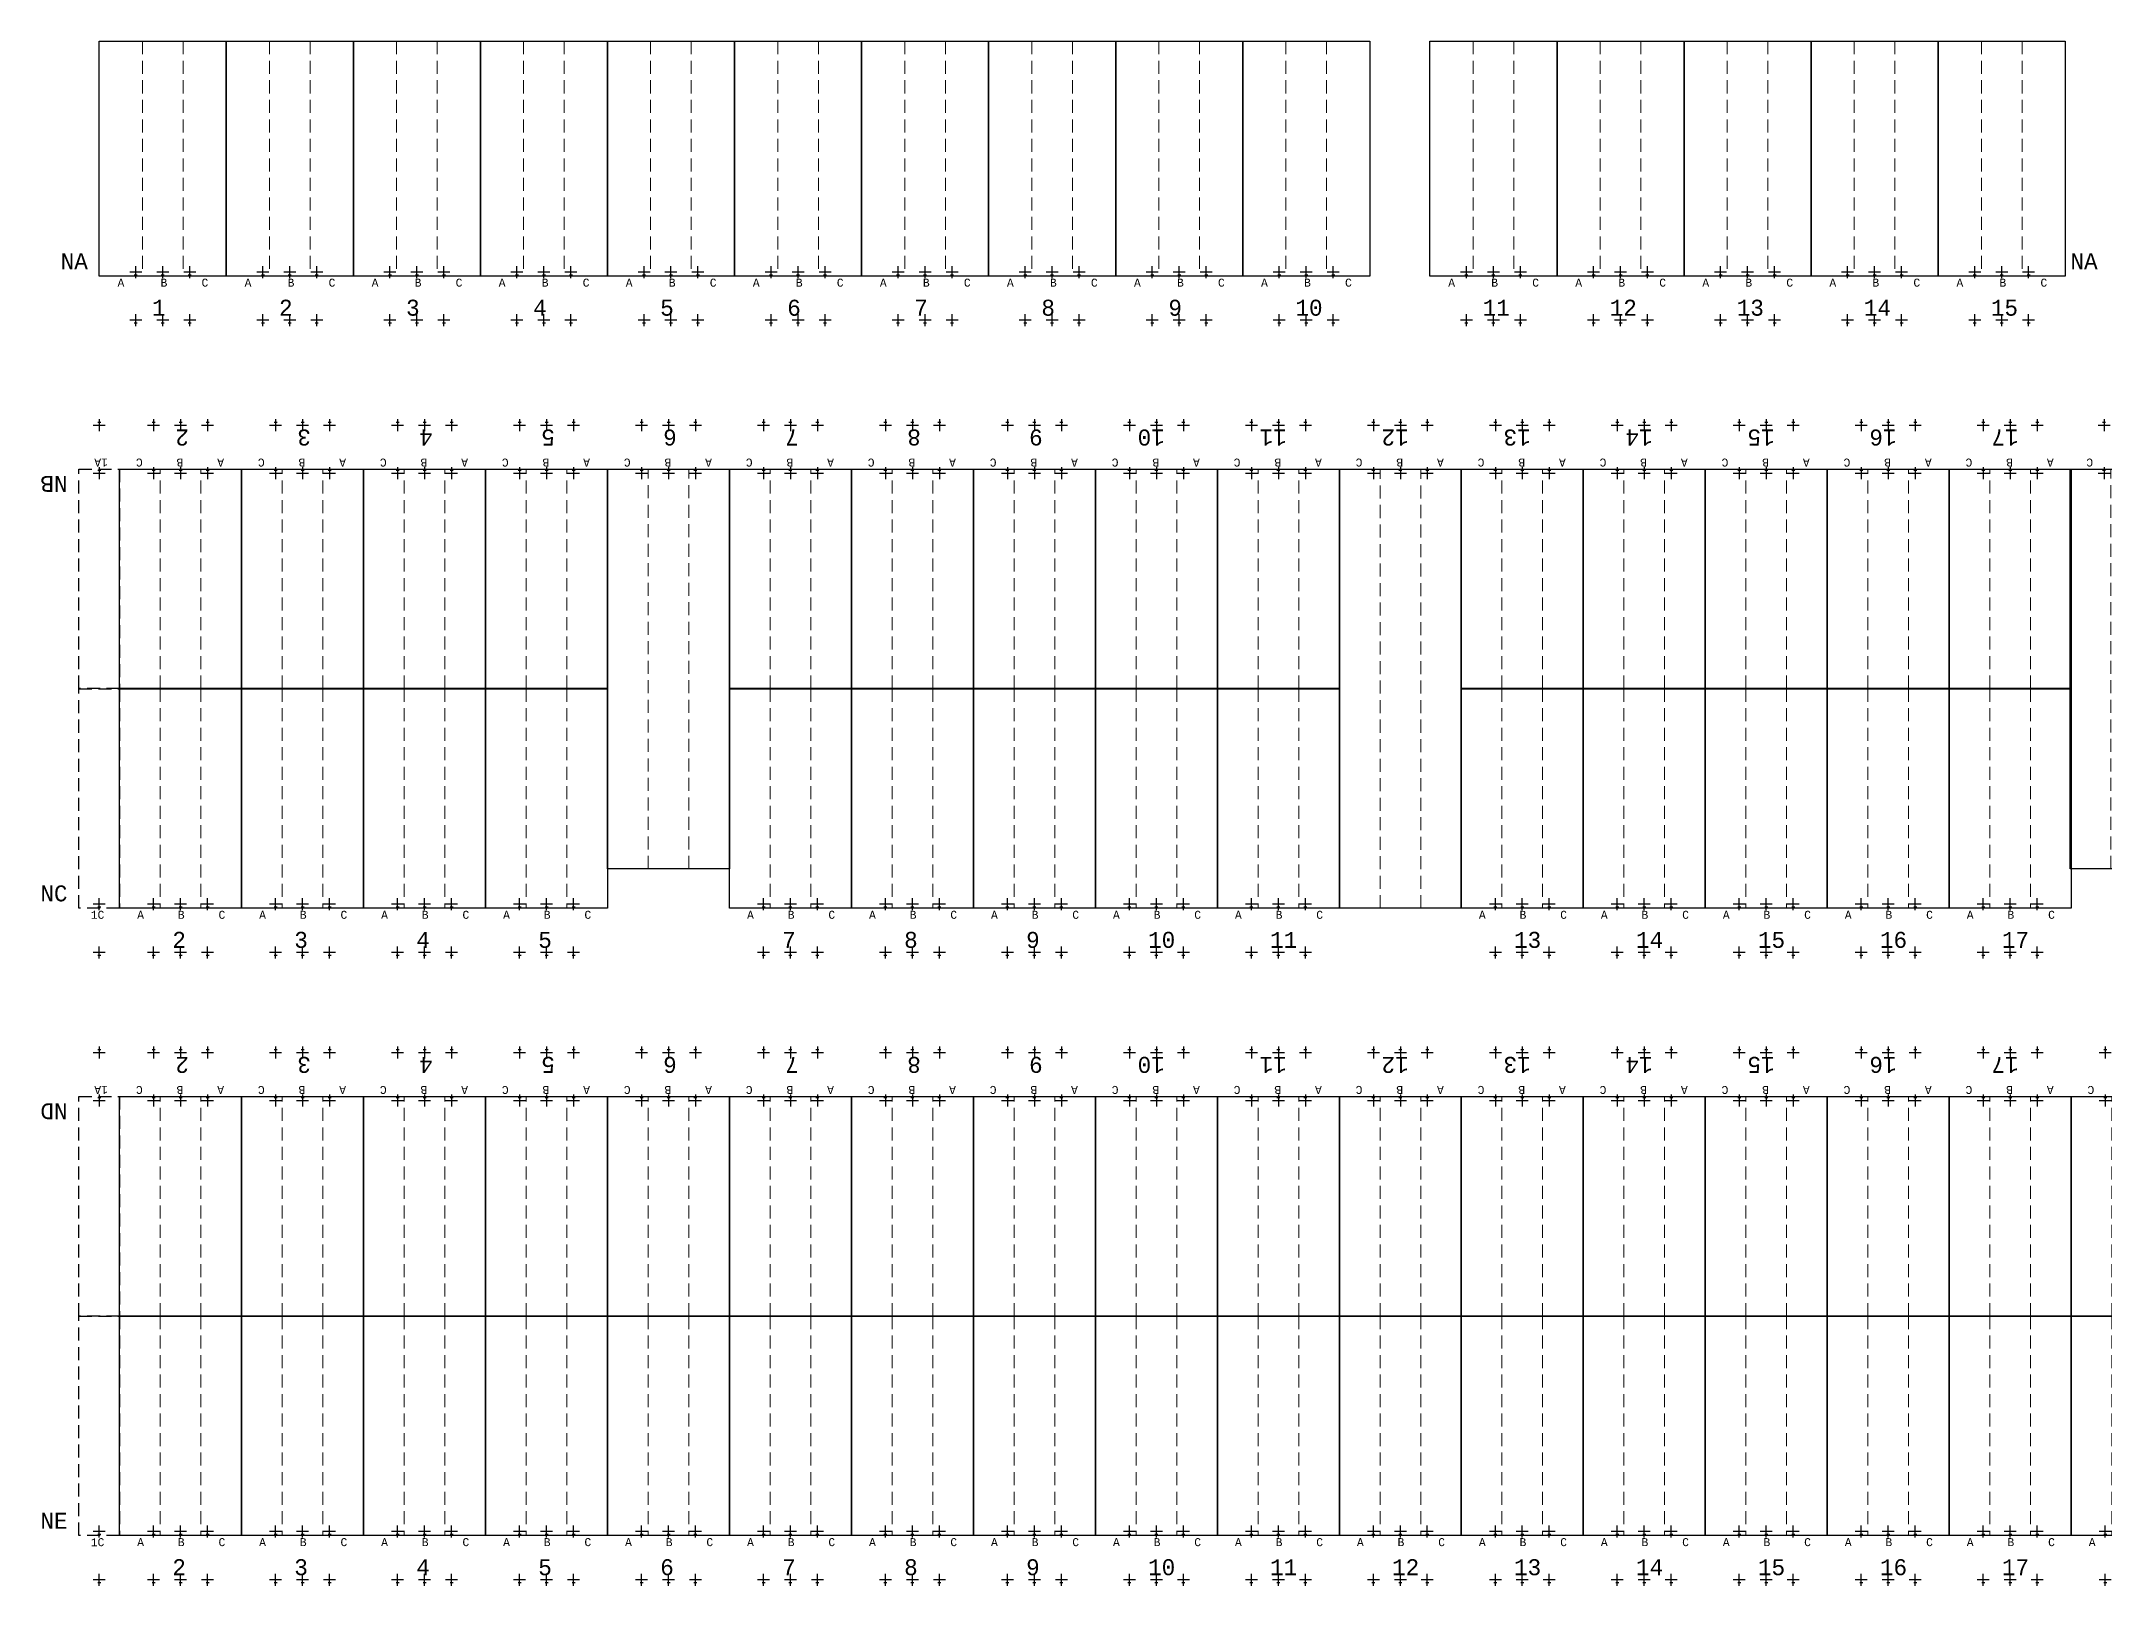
# Model space of a CAD drawing. Header units: millimetres. Extents: x 308165 to 657535, y 5096 to 173229.
# Drawn here: x 369986 to 421550, y 134648 to 173227 of the extents above; entities that cross this region are included whole.
import ezdxf

# ---------------------------------------------------------------- set-up
doc = ezdxf.new("R2010")
doc.units = ezdxf.units.MM
doc.linetypes.add('DASHED', pattern=[0.75, 0.5, -0.25])
for name, color, linetype in [('Bin location transponder', 250, 'Continuous'), ('WF exist equipment', 6, 'Continuous'), ('WF_numbers', 6, 'Continuous')]:
    doc.layers.add(name, color=color, linetype=linetype)
for name, color, linetype, lineweight in [('WF buffer', 1, 'DASHED', 30), ('WF transponder', 3, 'Continuous', 30), ('WF_bay', 5, 'Continuous', 30), ('WF_sketch_stock_areas', 30, 'Continuous', 30)]:
    doc.layers.add(name, color=color, linetype=linetype, lineweight=lineweight)
doc.styles.add('WF_txt', font='consola.ttf')

# ---------------------------------------------------------------- blocks, each defined once
blk = doc.blocks.new('Bin location transponder')
at = {"layer": 'Bin location transponder', "color": 3, "lineweight": 30}
for p, q in [((-600, 0), (600, 0)), ((-150, 300), (150, 300)), ((0, 600), (0, -600))]:
    blk.add_line(p, q, dxfattribs=at)
blk = doc.blocks.new('WF 10x18ft bay')
at = {"layer": 'WF_bay', "linetype": 'DASHED', "lineweight": 5, "ltscale": 650}
for p, q in [((1016, 5486), (1016, 0)), ((2032, 5486), (2032, 0))]:
    blk.add_line(p, q, dxfattribs=at)
at = {"layer": 'WF_bay'}
blk.add_lwpolyline([(0, 5486), (3048, 5486), (3048, 0), (0, 0)], close=True, dxfattribs=at)
at = {"layer": 'WF transponder', "xscale": 0.25, "yscale": 0.25, "zscale": 0.25, "rotation": 180.0000000062352}
for p in [(850, 100), (1524, 100), (2198, 100), (850, -1100), (1524, -1100), (2198, -1100)]:
    blk.add_blockref('Bin location transponder', p, dxfattribs=at)
at = {"layer": 'WF_numbers', "linetype": 'DASHED', "char_height": 200, "attachment_point": 1, "rotation": 0, "style": 'WF_txt'}
for s, insert in [('A', (439, -62, -723)), ('B', (1455, -62, -723)), ('C', (2471, -62, -723))]:
    blk.add_mtext_dynamic_manual_height_columns(s, width=423.53, gutter_width=2118, heights=[0], dxfattribs=dict(at, insert=insert))
blk = doc.blocks.new('WF 10x36ft bay')
at = {"layer": 'WF_bay', "linetype": 'DASHED', "lineweight": 5, "ltscale": 650}
for p, q in [((1016, 10973), (1016, 0)), ((2032, 10973), (2032, 0))]:
    blk.add_line(p, q, dxfattribs=at)
at = {"layer": 'WF_bay'}
blk.add_lwpolyline([(0, 10973), (3048, 10973), (3048, 0), (0, 0)], close=True, dxfattribs=at)
at = {"layer": 'WF transponder', "xscale": 0.25, "yscale": 0.25, "zscale": 0.25, "rotation": 180.0000000062352}
for p in [(850, 100), (1524, 100), (2198, 100), (850, -1100), (1524, -1100), (2198, -1100)]:
    blk.add_blockref('Bin location transponder', p, dxfattribs=at)
at = {"layer": 'WF_numbers', "linetype": 'DASHED', "char_height": 200, "attachment_point": 1, "rotation": 0, "style": 'WF_txt'}
for s, insert in [('A', (439, -62, -723)), ('B', (1455, -62, -723)), ('C', (2471, -62, -723))]:
    blk.add_mtext_dynamic_manual_height_columns(s, width=423.53, gutter_width=2118, heights=[0], dxfattribs=dict(at, insert=insert))
blk = doc.blocks.new('WF 40x216in buffer')
at = {"layer": 'WF buffer', "ltscale": 650}
blk.add_lwpolyline([(0, 5486), (1016, 5486), (1016, 0), (0, 0)], close=True, dxfattribs=at)
at = {"layer": 'WF transponder', "xscale": 0.25, "yscale": 0.25, "zscale": 0.25, "rotation": 180.0000000062352}
for p in [(508, 100), (508, -1100)]:
    blk.add_blockref('Bin location transponder', p, dxfattribs=at)
blk = doc.blocks.new('WF 125x231in bay')
at = {"layer": 'WF_bay', "linetype": 'DASHED', "lineweight": 5, "ltscale": 650}
for p, q in [((1079, 5867), (1079, 0)), ((2095, 5867), (2095, 0))]:
    blk.add_line(p, q, dxfattribs=at)
at = {"layer": 'WF_bay'}
blk.add_lwpolyline([(0, 5867), (3175, 5867), (3175, 0), (0, 0)], close=True, dxfattribs=at)
at = {"layer": 'WF transponder', "xscale": 0.25, "yscale": 0.25, "zscale": 0.25, "rotation": 180.0000000062352}
for p in [(913, 100), (1587, 100), (2261, 100), (913, -1100), (1587, -1100), (2261, -1100)]:
    blk.add_blockref('Bin location transponder', p, dxfattribs=at)
at = {"layer": 'WF_numbers', "linetype": 'DASHED', "char_height": 200, "attachment_point": 1, "rotation": 0, "style": 'WF_txt'}
for s, insert in [('A', (457, -62, -723)), ('B', (1532, -62, -723)), ('C', (2556, -62, -723))]:
    blk.add_mtext_dynamic_manual_height_columns(s, width=423.53, gutter_width=2118, heights=[0], dxfattribs=dict(at, insert=insert))
blk = doc.blocks.new('WF 10x34ft bay')
at = {"layer": 'WF_bay', "linetype": 'DASHED', "lineweight": 5, "ltscale": 650}
for p, q in [((1143863, 971520, -162219), (1143863, 981510, -162219)), ((1144879, 971520, -162219), (1144879, 981510, -162219))]:
    blk.add_line(p, q, dxfattribs=at)
at = {"layer": 'WF_bay', "elevation": -162219}
blk.add_lwpolyline([(1145895, 971520), (1142847, 971520), (1142847, 981510), (1145895, 981510)], close=True, dxfattribs=at)
at = {"layer": 'WF transponder', "xscale": 0.25, "yscale": 0.25, "zscale": 0.25}
for p in [(1143697, 982610, -162219), (1144371, 982610, -162219), (1145045, 982610, -162219), (1143697, 981410, -162219), (1144371, 981410, -162219), (1145045, 981410, -162219)]:
    blk.add_blockref('Bin location transponder', p, dxfattribs=at)
at = {"layer": 'WF_numbers', "linetype": 'DASHED', "char_height": 200, "attachment_point": 1, "rotation": 180, "style": 'WF_txt'}
for s, insert in [('C', (1143424, 981572, -162943)), ('B', (1144440, 981572, -162943)), ('A', (1145456, 981572, -162943))]:
    blk.add_mtext_dynamic_manual_height_columns(s, width=423.53, gutter_width=2118, heights=[0], dxfattribs=dict(at, insert=insert))

msp = doc.modelspace()

# ---------------------------------------------------------------- block references
at = {"layer": 'WF exist equipment', "color": 7, "true_color": 0xffffff}
for p in [(-758711, -818968), (-722164, -818968)]:
    msp.add_blockref('WF 10x34ft bay', p, dxfattribs=at)
at = {"layer": 'WF_sketch_stock_areas'}
for name, p in [('WF 125x231in bay', (371435, 167360, -162219)), ('WF 125x231in bay', (374610, 167360, -162219)), ('WF 125x231in bay', (377785, 167360, -162219)), ('WF 125x231in bay', (380960, 167360, -162219)), ('WF 125x231in bay', (384135, 167360, -162219)), ('WF 125x231in bay', (387310, 167360, -162219)), ('WF 125x231in bay', (390485, 167360, -162219)), ('WF 125x231in bay', (393660, 167360, -162219)), ('WF 125x231in bay', (396835, 167360, -162219)), ('WF 125x231in bay', (400010, 167360, -162219)), ('WF 125x231in bay', (404688, 167360, -162219)), ('WF 125x231in bay', (407863, 167360, -162219)), ('WF 125x231in bay', (411038, 167360, -162219)), ('WF 125x231in bay', (414213, 167360, -162219)), ('WF 125x231in bay', (417388, 167360, -162219)), ('WF 40x216in buffer', (370928, 151569, -162219)), ('WF 10x18ft bay', (371944, 151569, -162219)), ('WF 10x18ft bay', (374992, 151569, -162219)), ('WF 10x18ft bay', (378040, 151569, -162219)), ('WF 10x18ft bay', (381088, 151569, -162219)), ('WF 10x18ft bay', (387184, 151569, -162219)), ('WF 10x18ft bay', (390232, 151569, -162219)), ('WF 10x18ft bay', (393280, 151569, -162219)), ('WF 10x18ft bay', (396328, 151569, -162219)), ('WF 10x18ft bay', (399376, 151569, -162219)), ('WF 10x18ft bay', (405472, 151569, -162219)), ('WF 10x18ft bay', (408520, 151569, -162219)), ('WF 10x18ft bay', (411568, 151569, -162219)), ('WF 10x18ft bay', (414616, 151569, -162219)), ('WF 10x18ft bay', (417664, 151569, -162219)), ('WF 40x216in buffer', (370928, 135898, -162219)), ('WF 10x18ft bay', (371944, 135898, -162219)), ('WF 10x18ft bay', (374992, 135898, -162219)), ('WF 10x18ft bay', (378040, 135898, -162219)), ('WF 10x18ft bay', (381088, 135898, -162219)), ('WF 10x18ft bay', (384136, 135898, -162219)), ('WF 10x18ft bay', (387184, 135898, -162219)), ('WF 10x18ft bay', (390232, 135898, -162219)), ('WF 10x18ft bay', (393280, 135898, -162219)), ('WF 10x18ft bay', (396328, 135898, -162219)), ('WF 10x18ft bay', (399376, 135898, -162219)), ('WF 10x18ft bay', (402424, 135898, -162219)), ('WF 10x18ft bay', (405472, 135898, -162219)), ('WF 10x18ft bay', (408520, 135898, -162219)), ('WF 10x18ft bay', (411568, 135898, -162219)), ('WF 10x18ft bay', (414616, 135898, -162219)), ('WF 10x18ft bay', (417664, 135898, -162219)), ('WF 10x18ft bay', (420712, 135898, -162219))]:
    msp.add_blockref(name, p, dxfattribs=at)
for name, p, rotation in [('WF 40x216in buffer', (371944, 162542, -162219), 179.9999999991718), ('WF 10x18ft bay', (374992, 162542, -162219), 179.9999999999069), ('WF 10x18ft bay', (378040, 162542, -162219), 179.9999999999069), ('WF 10x18ft bay', (381088, 162542, -162219), 179.9999999999069), ('WF 10x18ft bay', (384136, 162542, -162219), 179.9999999999069), ('WF 10x18ft bay', (390232, 162542, -162219), 179.9999999999069), ('WF 10x18ft bay', (393280, 162542, -162219), 179.9999999999069), ('WF 10x18ft bay', (396328, 162542, -162219), 179.9999999999069), ('WF 10x18ft bay', (399376, 162542, -162219), 179.9999999999069), ('WF 10x18ft bay', (402424, 162542, -162219), 179.9999999999069), ('WF 10x36ft bay', (405472, 162542, -162219), 180.0000000000523), ('WF 10x18ft bay', (408520, 162542, -162219), 179.9999999999069), ('WF 10x18ft bay', (411568, 162542, -162219), 179.9999999999069), ('WF 10x18ft bay', (414616, 162542, -162219), 179.9999999999069), ('WF 10x18ft bay', (417664, 162542, -162219), 179.9999999999069), ('WF 10x18ft bay', (420712, 162542, -162219), 179.9999999999069), ('WF 40x216in buffer', (371944, 146870, -162219), 179.9999999998721), ('WF 10x18ft bay', (374992, 146870, -162219), 179.9999999999069), ('WF 10x18ft bay', (378040, 146870, -162219), 179.9999999999069), ('WF 10x18ft bay', (381088, 146870, -162219), 179.9999999999069), ('WF 10x18ft bay', (384136, 146870, -162219), 179.9999999999069), ('WF 10x18ft bay', (387184, 146870, -162219), 179.9999999999069), ('WF 10x18ft bay', (390232, 146870, -162219), 179.9999999999069), ('WF 10x18ft bay', (393280, 146870, -162219), 179.9999999999069), ('WF 10x18ft bay', (396328, 146870, -162219), 179.9999999999069), ('WF 10x18ft bay', (399376, 146870, -162219), 179.9999999999069), ('WF 10x18ft bay', (402424, 146870, -162219), 179.9999999999069), ('WF 10x18ft bay', (405472, 146870, -162219), 179.9999999999069), ('WF 10x18ft bay', (408520, 146870, -162219), 179.9999999999069), ('WF 10x18ft bay', (411568, 146870, -162219), 179.9999999999069), ('WF 10x18ft bay', (414616, 146870, -162219), 179.9999999999069), ('WF 10x18ft bay', (417664, 146870, -162219), 179.9999999999069), ('WF 10x18ft bay', (420712, 146870, -162219), 179.9999999999069), ('WF 10x18ft bay', (423760, 146870, -162219), 179.9999999999069)]:
    msp.add_blockref(name, p, dxfattribs=dict(at, rotation=rotation))

# ---------------------------------------------------------------- texts
at = {"layer": 'WF_numbers', "linetype": 'DASHED', "char_height": 400, "style": 'WF_txt'}
for s, insert, attachment_point in [('NA', (371149, 167932, -324439), 3), ('NA', (421372, 167932, -324439), 3), ('1', (372752, 166772, -162219), 1), ('2', (375927, 166772, -162219), 1), ('3', (379102, 166772, -162219), 1), ('4', (382277, 166772, -162219), 1), ('5', (385452, 166772, -162219), 1), ('6', (388627, 166772, -162219), 1), ('7', (391802, 166772, -162219), 1), ('8', (394977, 166772, -162219), 1), ('9', (398152, 166772, -162219), 1), ('10', (401327, 166772, -162219), 1), ('11', (406005, 166772, -162219), 1), ('12', (409180, 166772, -162219), 1), ('13', (412355, 166772, -162219), 1), ('14', (415530, 166772, -162219), 1), ('15', (418705, 166772, -162219), 1), ('NC', (370642, 152142, -324439), 3), ('2', (373261, 150981, -162219), 1), ('3', (376309, 150981, -162219), 1), ('4', (379357, 150981, -162219), 1), ('5', (382405, 150981, -162219), 1), ('7', (388501, 150981, -162219), 1), ('8', (391549, 150981, -162219), 1), ('9', (394597, 150981, -162219), 1), ('10', (397645, 150981, -162219), 1), ('11', (400693, 150981, -162219), 1), ('13', (406789, 150981, -162219), 1), ('14', (409837, 150981, -162219), 1), ('15', (412885, 150981, -162219), 1), ('16', (415933, 150981, -162219), 1), ('17', (418981, 150981, -162219), 1), ('NE', (370642, 136470, -324439), 3), ('2', (373261, 135310, -162219), 1), ('3', (376309, 135310, -162219), 1), ('4', (379357, 135310, -162219), 1), ('5', (382405, 135310, -162219), 1), ('6', (385453, 135310, -162219), 1), ('7', (388501, 135310, -162219), 1), ('8', (391549, 135310, -162219), 1), ('9', (394597, 135310, -162219), 1), ('10', (397645, 135310, -162219), 1), ('11', (400693, 135310, -162219), 1), ('12', (403741, 135310, -162219), 1), ('13', (406789, 135310, -162219), 1), ('14', (409837, 135310, -162219), 1), ('15', (412885, 135310, -162219), 1), ('16', (415933, 135310, -162219), 1), ('17', (418981, 135310, -162219), 1)]:
    msp.add_mtext_dynamic_manual_height_columns(s, width=423.53, gutter_width=2118, heights=[0], dxfattribs=dict(at, insert=insert, attachment_point=attachment_point))
at = {"layer": 'WF_numbers', "linetype": 'DASHED', "attachment_point": 1, "style": 'WF_txt'}
for s, insert, char_height, rotation in [('2', (373676, 163130, -162219), 400, 180), ('3', (376724, 163130, -162219), 400, 180), ('4', (379772, 163130, -162219), 400, 180), ('5', (382820, 163130, -162219), 400, 180), ('6', (385868, 163130, -162219), 400, 180), ('7', (388916, 163130, -162219), 400, 180), ('8', (391964, 163130, -162219), 400, 180), ('9', (395012, 163130, -162219), 400, 180), ('10', (398060, 163130, -162219), 400, 180), ('11', (401108, 163130, -162219), 400, 180), ('12', (404156, 163130, -162219), 400, 180), ('13', (407204, 163130, -162219), 400, 180), ('14', (410252, 163130, -162219), 400, 180), ('15', (413300, 163130, -162219), 400, 180), ('16', (416348, 163130, -162219), 400, 180), ('17', (419396, 163130, -162219), 400, 180), ('1A', (371650, 162605, -162943), 200, 180), ('NB', (370642, 161970, -324439), 400, 180), ('1C', (371223, 151507, -162943), 200, 0), ('2', (373676, 147458, -162219), 400, 180), ('3', (376724, 147458, -162219), 400, 180), ('4', (379772, 147458, -162219), 400, 180), ('5', (382820, 147458, -162219), 400, 180), ('6', (385868, 147458, -162219), 400, 180), ('7', (388916, 147458, -162219), 400, 180), ('8', (391964, 147458, -162219), 400, 180), ('9', (395012, 147458, -162219), 400, 180), ('10', (398060, 147458, -162219), 400, 180), ('11', (401108, 147458, -162219), 400, 180), ('12', (404156, 147458, -162219), 400, 180), ('13', (407204, 147458, -162219), 400, 180), ('14', (410252, 147458, -162219), 400, 180), ('15', (413300, 147458, -162219), 400, 180), ('16', (416348, 147458, -162219), 400, 180), ('17', (419396, 147458, -162219), 400, 180), ('1A', (371650, 146933, -162943), 200, 180), ('ND', (370642, 146298, -324439), 400, 180), ('1C', (371223, 135835, -162943), 200, 0)]:
    msp.add_mtext_dynamic_manual_height_columns(s, width=423.53, gutter_width=2118, heights=[0], dxfattribs=dict(at, insert=insert, char_height=char_height, rotation=rotation))

doc.saveas('drawing.dxf')
